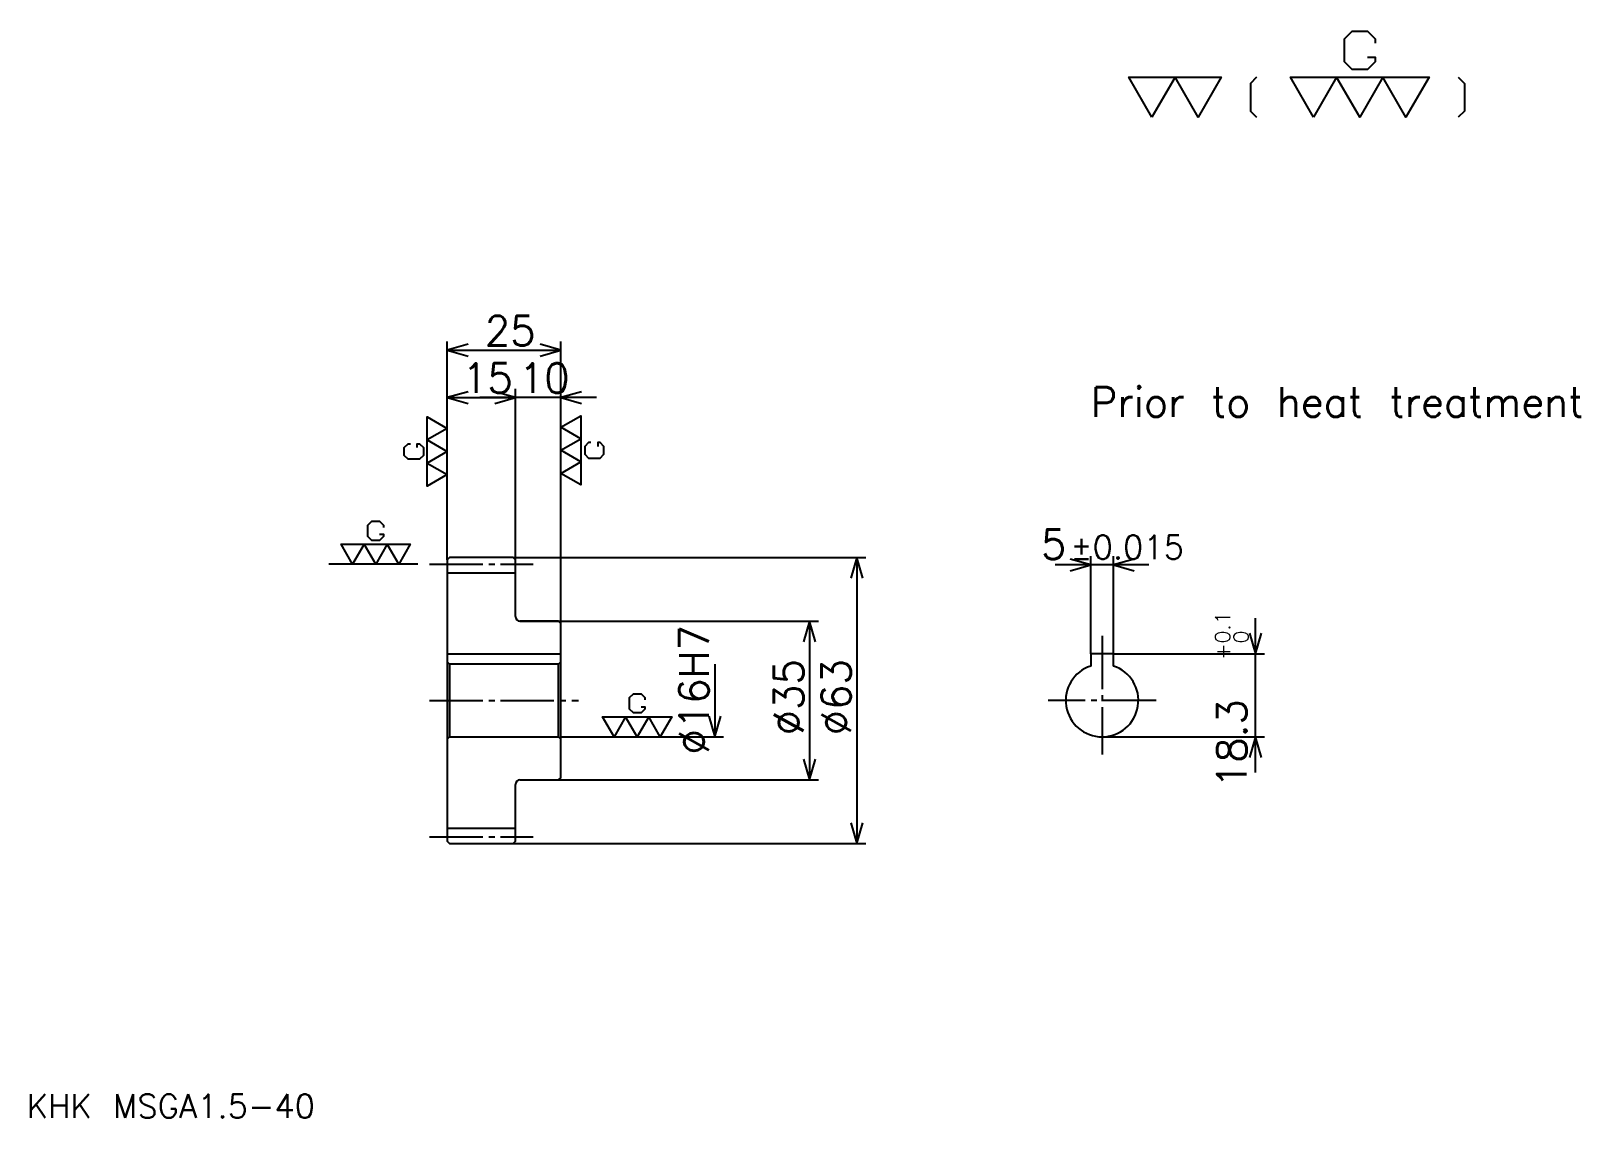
# Model space of a CAD drawing. Extents: x 14 to 355, y 14 to 254.
import ezdxf

# ---------------------------------------------------------------- set-up
doc = ezdxf.new("R2010")
doc.units = 0
doc.linetypes.add('DASHDOT', pattern=[15.652174, 11.73913, -1.304348, 1.304348, -1.304348])
doc.layers.get('0').update_dxf_attribs({"linetype": 'CONTINUOUS'})
doc.layers.add('DASHDOT', color=6, linetype='DASHDOT')
doc.styles.add('KANJI', font='TXT', dxfattribs={"bigfont": 'BIGFONT'})

msp = doc.modelspace()

# ---------------------------------------------------------------- linework, layer by layer
at = {"color": 5}
for p, q in [((105.652168, 137.804352), (105.652168, 185.41304)), ((130.652161, 137.804352), (130.652161, 185.41304)), ((105.652168, 183.456512), (130.652161, 183.456512)), ((120.652168, 137.804352), (120.652168, 174.978256)), ((105.652168, 173.021729), (120.652168, 173.021729)), ((138.478256, 173.021729), (112.82608, 173.021729)), ((105.652168, 137.304352), (105.652168, 137.804352)), ((120.152168, 137.804352), (130.652161, 137.804352)), ((120.652168, 137.304352), (120.652168, 137.804352)), ((130.652161, 137.804352), (197.82608, 137.804352)), ((130.652161, 123.304344), (130.652161, 137.804352)), ((195.869568, 137.804352), (195.869568, 74.804344)), ((247.391296, 116.604347), (247.391296, 138.126083)), ((252.391296, 116.604347), (252.391296, 138.126083)), ((260.217377, 136.169556), (239.565216, 136.169556)), ((121.652168, 123.804344), (130.652161, 123.804344)), ((130.652161, 123.804344), (187.391296, 123.804344)), ((185.434784, 123.804344), (185.434784, 88.804344)), ((283.695648, 90.478256), (283.695648, 124.430435)), ((252.391296, 116.604347), (285.652191, 116.604347)), ((164.565216, 114.304344), (164.565216, 98.304344)), ((130.652161, 98.304344), (166.521729, 98.304344)), ((249.891296, 98.304344), (285.652191, 98.304344)), ((121.652168, 88.804344), (130.652161, 88.804344)), ((130.652161, 88.804344), (187.391296, 88.804344)), ((120.152168, 74.804344), (130.652161, 74.804344)), ((130.652161, 74.804344), (197.82608, 74.804344))]:
    msp.add_line(p, q, dxfattribs=at)
at = {"color": 7}
msp.add_line((99.130432, 136.304352), (79.565216, 136.304352), dxfattribs=at)
at = {"color": 4}
for p, q in [((105.652168, 134.429352), (120.652168, 134.429352)), ((105.652168, 116.604347), (130.652161, 116.604347)), ((106.152168, 114.304344), (106.152168, 98.304344)), ((130.152161, 114.304344), (130.652161, 114.804344)), ((130.152161, 98.304344), (130.652161, 97.804344)), ((105.652168, 78.179344), (120.652168, 78.179344))]:
    msp.add_line(p, q, dxfattribs=at)
at = {"color": 7}
for points in [[(308.347839, 248.008698), (310.043488, 248.008698), (310.043488, 246.991302), (308.347839, 245.295654), (304.956512, 245.295654), (303.260864, 246.991302), (303.260864, 252.078262), (304.956512, 253.773911), (308.347839, 253.773911), (310.043488, 252.078262), (310.043488, 251.060867)], [(260.869568, 234.782608), (255.782608, 243.600006), (276.130432, 243.600006), (271.043488, 234.782608), (265.956512, 243.600006), (260.869568, 234.782608)], [(283.93045, 243.600006), (282.573914, 242.243484), (282.573914, 236.13913), (283.93045, 234.782608)], [(296.478271, 234.782608), (291.391296, 243.600006), (321.913055, 243.600006), (316.82608, 234.782608), (311.739136, 243.600006), (306.652191, 234.782608), (301.565216, 243.600006), (296.478271, 234.782608)], [(328.356506, 243.600006), (329.713043, 242.243484), (329.713043, 236.13913), (328.356506, 234.782608)], [(105.652168, 156.065216), (101.243469, 153.521729), (101.243469, 168.782608), (105.652168, 166.239136), (101.243469, 163.695648), (105.652168, 161.152161), (101.243469, 158.608688), (105.652168, 156.065216)], [(130.652161, 166.5), (135.060867, 169.043472), (135.060867, 153.782608), (130.652161, 156.32608), (135.060867, 158.869568), (130.652161, 161.41304), (135.060867, 163.956512), (130.652161, 166.5)], [(99.039124, 162), (99.039124, 162.847824), (99.547821, 162.847824), (100.395645, 162), (100.395645, 160.304352), (99.547821, 159.456512), (97.004341, 159.456512), (96.156517, 160.304352), (96.156517, 162), (97.004341, 162.847824), (97.513039, 162.847824)], [(137.265213, 163.108688), (136.756516, 163.108688), (135.908691, 162.260864), (135.908691, 160.565216), (136.756516, 159.717392), (139.299988, 159.717392), (140.147827, 160.565216), (140.147827, 162.260864), (139.299988, 163.108688), (138.79129, 163.108688), (138.79129, 162.260864)], [(90.717384, 142.917389), (91.565208, 142.917389), (91.565208, 142.408691), (90.717384, 141.560867), (89.021729, 141.560867), (88.173904, 142.408691), (88.173904, 144.952179), (89.021729, 145.799988), (90.717384, 145.799988), (91.565208, 144.952179), (91.565208, 144.443481)], [(84.7826, 136.304352), (82.23912, 140.713043), (97.499992, 140.713043), (94.956512, 136.304352), (92.41304, 140.713043), (89.86956, 136.304352), (87.32608, 140.713043), (84.7826, 136.304352)], [(148.32608, 104.917389), (149.173904, 104.917389), (149.173904, 104.408691), (148.32608, 103.560867), (146.630432, 103.560867), (145.782608, 104.408691), (145.782608, 106.952171), (146.630432, 107.799995), (148.32608, 107.799995), (149.173904, 106.952171), (149.173904, 106.443474)], [(142.391296, 98.304344), (139.847824, 102.713043), (155.108688, 102.713043), (152.565216, 98.304344), (150.021729, 102.713043), (147.478256, 98.304344), (144.934784, 102.713043), (142.391296, 98.304344)]]:
    msp.add_lwpolyline(points, dxfattribs=at)
at = {"color": 5}
for points in [[(110.217384, 184.760864), (105.652168, 183.456512), (110.217384, 182.152176)], [(126.086952, 182.152176), (130.652161, 183.456512), (126.086952, 184.760864)], [(110.217384, 174.32608), (105.652168, 173.021729), (110.217384, 171.717392)], [(116.086952, 171.717392), (120.652168, 173.021729), (116.086952, 174.32608)], [(116.086952, 171.717392), (120.652168, 173.021729), (116.086952, 174.32608)], [(135.217392, 174.32608), (130.652161, 173.021729), (135.217392, 171.717392)], [(197.173904, 133.23912), (195.869568, 137.804352), (194.565216, 133.23912)], [(242.82608, 134.865219), (247.391296, 136.169556), (242.82608, 137.473907)], [(256.956512, 137.473907), (252.391296, 136.169556), (256.956512, 134.865219)], [(186.73912, 119.239128), (185.434784, 123.804344), (184.130432, 119.239128)], [(282.391296, 121.169563), (283.695648, 116.604347), (285, 121.169563)], [(163.260864, 102.86956), (164.565216, 98.304344), (165.869568, 102.86956)], [(285, 93.739128), (283.695648, 98.304344), (282.391296, 93.739128)], [(184.130432, 93.36956), (185.434784, 88.804344), (186.73912, 93.36956)], [(194.565216, 79.36956), (195.869568, 74.804344), (197.173904, 79.36956)]]:
    msp.add_lwpolyline(points, dxfattribs=at)
at = {"color": 4}
for points in [[(120.652168, 124.804344), (120.652168, 137.304352), (120.152168, 137.804352), (106.152168, 137.804352), (105.652168, 137.304352), (105.652168, 97.804344)], [(121.652168, 88.804344), (130.152161, 88.804344), (130.652161, 89.304344), (130.652161, 123.304344), (130.152161, 123.804344), (121.652168, 123.804344)], [(252.391296, 113.903687), (252.391296, 116.604347), (247.391296, 116.604347), (247.391296, 113.903687)], [(105.652168, 97.804344), (106.152168, 98.304344), (130.152161, 98.304344), (130.152161, 114.304344), (106.152168, 114.304344), (105.652168, 114.804344)], [(105.652168, 97.804344), (105.652168, 75.304344), (106.152168, 74.804344), (120.152168, 74.804344), (120.652168, 75.304344), (120.652168, 87.804344)]]:
    msp.add_lwpolyline(points, dxfattribs=at)
for centre, radius, start, end in [((121.652168, 124.804344), 1, 180, 270), ((249.891296, 106.304344), 8, 108.20995733, 71.79004267), ((121.652168, 87.804344), 1, 90, 180)]:
    msp.add_arc(centre, radius, start, end, dxfattribs=at)
at = {"layer": 'DASHDOT', "color": 7}
for p, q in [((101.739128, 136.304352), (124.565216, 136.304352)), ((249.891296, 120.517387), (249.891296, 94.391304)), ((101.739128, 106.304344), (134.565216, 106.304344)), ((261.804352, 106.304344), (237.978241, 106.304344)), ((101.739128, 76.304344), (124.565216, 76.304344))]:
    msp.add_line(p, q, dxfattribs=at)

# ---------------------------------------------------------------- texts
at = {"color": 7, "style": 'KANJI'}
for s, height, p in [('25', 6.521739, (113.91304, 184.5)), ('15', 6.521739, (108.91304, 174.065216)), ('10', 6.521739, (121.41304, 174.065216)), ('Prior to heat treatment', 6.521739, (247.391296, 168.778259)), ('5', 6.521739, (236.429138, 137.473907)), ('%%p0.015', 5.217391, (242.884857, 137.473907)), ('KHK MSGA1.5-40', 5.217391, (13.043478, 14.347826))]:
    msp.add_text(s, height=height, dxfattribs=at).set_placement(p)
for s, height, p in [('0.1', 3.26087, (278.086975, 118.90937)), ('%%c16H7', 6.521739, (163.260864, 94.402168)), ('0', 3.26087, (282.130432, 118.90937)), ('+', 3.26087, (278.086975, 115.257202)), ('%%c35', 6.521739, (184.130432, 98.641296)), ('%%c63', 6.521739, (194.565216, 98.641296)), ('18.3', 6.521739, (281.739136, 87.028534))]:
    msp.add_text(s, height=height, rotation=90, dxfattribs=at).set_placement(p)

doc.saveas('drawing.dxf')
